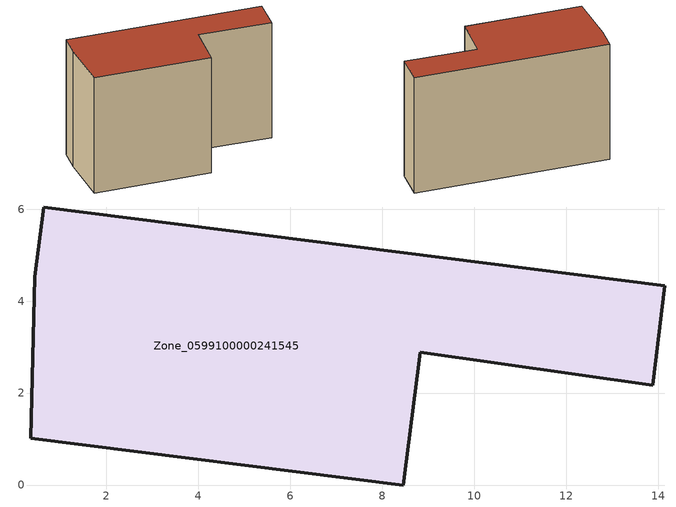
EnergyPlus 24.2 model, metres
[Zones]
Zone_0599100000241545
 floor ground (C_G): 0.35,1.01 0.44,4.53 0.63,6.05 14.14,4.33 13.89,2.17 8.83,2.89 8.46,0 z0
 wall outside (C_F): 8.83,2.89 13.89,2.17 14.14,4.33 0.63,6.05 0.44,4.53 0.35,1.01 8.46,0 8.83,2.89 z0:9.11
 roof outside (C_R): 0.44,4.53 0.35,1.01 8.46,0 8.83,2.89 13.89,2.17 14.14,4.33 0.63,6.05 z9.11
[BUILDING]
Pand.0599100000241545: North Axis=0; Terrain=City; Loads Convergence Tolerance Value=0.04; Temperature Convergence Tolerance Value=0.4; Solar Distribution=FullExterior; Maximum Number of Warmup Days=25; Minimum Number of Warmup Days=1
[Site:Location]
Rotterdam.The.Hague.AP_ZH_NLD Design_Conditions: Latitude=51.96; Longitude=4.45; Time Zone=1; Elevation=-4.5
[SITE:GROUNDTEMPERATURE:BUILDINGSURFACE]
18, 18, 18, 18, 18, 18, 18, 18, 18, 18, 18, 18
[MATERIAL] Thermal Absorptance=0.9; Solar Absorptance=0.7; Visible Absorptance=0.7
Name | Roughness | Thickness | Conductivity | Density | Specific Heat
G.TI.1946 | MediumSmooth | 0.15 | 1 | 540 | 1210
F.TI.1946 | Rough | 0.3 | 0.857143 | 1920 | 840
R.TI.1946 | MediumRough | 0.2 | 0.1 | 1500 | 1000
[CONSTRUCTION]
C_G: G.TI.1946
C_F: F.TI.1946
C_R: R.TI.1946
[ZONE]
Zone_0599100000241545: Type=1; Multiplier=1; Ceiling Height=Autocalculate; Volume=Autocalculate; Floor Area=autocalculate; Part of Total Floor Area=Yes
[ZONEINFILTRATION:DESIGNFLOWRATE]
Infil_Zone_0599100000241545: Zone or ZoneList or Space or SpaceList=Zone_0599100000241545; Schedule=AlwaysOn; Design Flow Rate Calculation Method=Flow/Area; Flow Rate per Floor Area=0.003; Constant Term Coefficient=1; Temperature Term Coefficient=0; Velocity Term Coefficient=0; Velocity Squared Term Coefficient=0
[HVACTEMPLATE:ZONE:IDEALLOADSAIRSYSTEM]
Zone_0599100000241545: Maximum Heating Supply Air Temperature=50; Minimum Cooling Supply Air Temperature=13; Maximum Heating Supply Air Humidity Ratio=0.0156; Minimum Cooling Supply Air Humidity Ratio=0.0077; Heating Limit=NoLimit; Cooling Limit=NoLimit; Dehumidification Control Type=ConstantSensibleHeatRatio; Cooling Sensible Heat Ratio=0.7; Dehumidification Setpoint=60; Humidification Control Type=None; Humidification Setpoint=30; Outdoor Air Method=None; Outdoor Air Flow Rate per Person=0.00944; Outdoor Air Flow Rate per Zone Floor Area=0; Outdoor Air Flow Rate per Zone=0; Demand Controlled Ventilation Type=None; Outdoor Air Economizer Type=NoEconomizer; Heat Recovery Type=None; Sensible Heat Recovery Effectiveness=0.7; Latent Heat Recovery Effectiveness=0.65
[ZONECONTROL:THERMOSTAT]
ThermostatControl_Zone_0599100000241545: Zone or ZoneList=Zone_0599100000241545; Control Type Schedule=DualSetpointControlType; Control 1=Thermostat_Zone_0599100000241545; Temperature Difference Between Cutout And Setpoint=0
[THERMOSTATSETPOINT:DUALSETPOINT]
Thermostat_Zone_0599100000241545: Heating Setpoint Temperature Schedule=HeatingSetpoint_Zone_0599100000241545; Cooling Setpoint Temperature Schedule=CoolingSetpoint_Zone_0599100000241545
[SCHEDULE:COMPACT]
HeatingSetpoint_Zone_0599100000241545: Through: 12/31, For: AllDays, Until: 24:00, 21
CoolingSetpoint_Zone_0599100000241545: Through: 12/31, For: AllDays, Until: 24:00, 24
DualSetpointControlType: Through: 12/31, For: AllDays, Until: 24:00, 4
AlwaysOn: Through: 12/31, For: AllDays, Until: 24:00, 1
